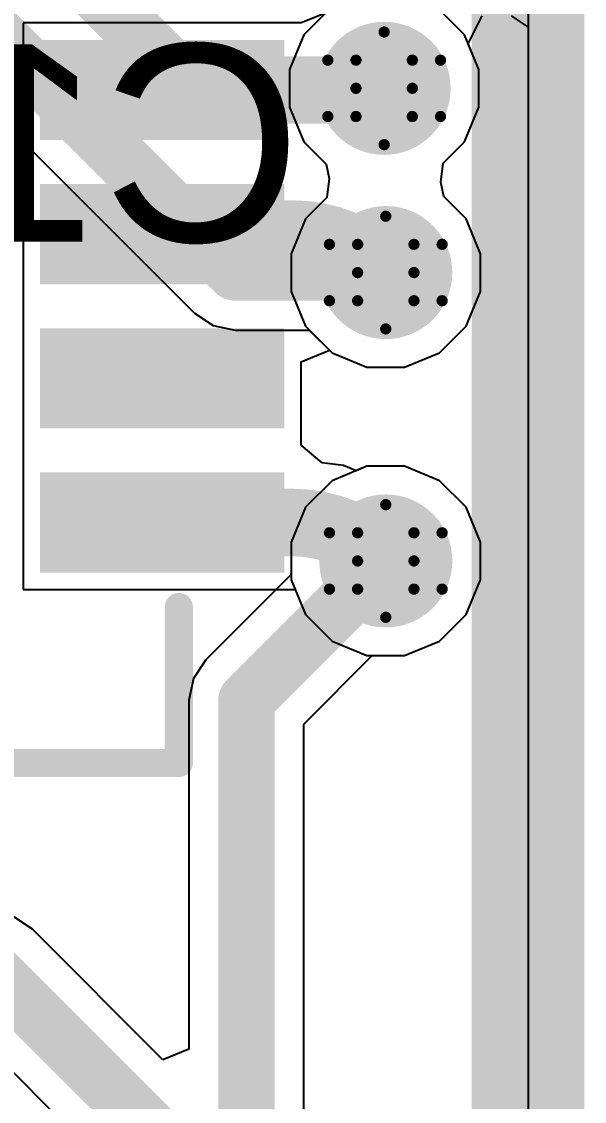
# Model space of a CAD drawing. Header units: inches. Extents: x -4 to 389, y 0 to 108.
# Drawn here: x 42.725 to 45.263, y 32.61 to 37.479 of the extents above; entities that cross this region are included whole.
import ezdxf

# ---------------------------------------------------------------- set-up
doc = ezdxf.new("R2010")
doc.units = ezdxf.units.IN
for name, color, linetype in [('Board Outline', 76, 'Continuous'), ('Bottom Layer', 5, 'Continuous'), ('Bottom Overlay', 54, 'Continuous'), ('Drill Drawing', 1, 'Continuous'), ('Signal_1', 16, 'Continuous'), ('Signal_2', 76, 'Continuous'), ('Top Layer', 1, 'Continuous'), ('Top Overlay', 2, 'Continuous'), ('Top Solder', 216, 'Continuous'), ('Via Holes', 16, 'Continuous')]:
    doc.layers.add(name, color=color, linetype=linetype)
doc.styles.add('Arial', font='', dxfattribs={"height": 0.2})
doc.styles.get('Arial').set_extended_font_data('Arial')

msp = doc.modelspace()

# ---------------------------------------------------------------- hatches: boundary and pattern name
at = {"layer": 'Bottom Layer'}
h = msp.add_hatch(color=5, dxfattribs=at)
edge = h.paths.add_edge_path()
edge.add_arc((44.3598, 37.1782), 0.3, 0, 360)
h = msp.add_hatch(color=5, dxfattribs=at)
edge = h.paths.add_edge_path()
edge.add_arc((44.3672, 36.3474), 0.3, 0, 360)
h = msp.add_hatch(color=5, dxfattribs=at)
edge = h.paths.add_edge_path()
edge.add_arc((44.3672, 35.0469), 0.3, 0, 360)
at = {"layer": 'Signal_1'}
h = msp.add_hatch(color=16, dxfattribs=at)
edge = h.paths.add_edge_path()
edge.add_arc((44.3598, 37.1782), 0.3, 0, 360)
h = msp.add_hatch(color=16, dxfattribs=at)
edge = h.paths.add_edge_path()
edge.add_arc((44.3672, 36.3474), 0.3, 0, 360)
h = msp.add_hatch(color=16, dxfattribs=at)
edge = h.paths.add_edge_path()
edge.add_arc((44.3672, 35.0469), 0.3, 0, 360)
at = {"layer": 'Signal_2'}
h = msp.add_hatch(color=76, dxfattribs=at)
edge = h.paths.add_edge_path()
edge.add_arc((44.3598, 37.1782), 0.3, 0, 360)
h = msp.add_hatch(color=76, dxfattribs=at)
edge = h.paths.add_edge_path()
edge.add_arc((44.3672, 36.3474), 0.3, 0, 360)
h = msp.add_hatch(color=76, dxfattribs=at)
edge = h.paths.add_edge_path()
edge.add_arc((44.3672, 35.0469), 0.3, 0, 360)
at = {"layer": 'Top Layer'}
h = msp.add_hatch(color=1, dxfattribs=at)
edge = h.paths.add_edge_path()
edge.add_arc((44.3598, 37.1782), 0.3, 0, 360)
for points in [[(42.8594, 36.9958), (42.8594, 37.3458), (43.8594, 37.3458), (43.8594, 36.9958)], [(42.8594, 36.3456), (42.8594, 36.6956), (43.8594, 36.6956), (43.8594, 36.3456)], [(42.8594, 35.6954), (42.8594, 36.0454), (43.8594, 36.0454), (43.8594, 35.6954)], [(42.8594, 35.0451), (42.8594, 35.3951), (43.8594, 35.3951), (43.8594, 35.0451)]]:
    msp.add_hatch(color=1, dxfattribs=at).paths.add_polyline_path(points)
h = msp.add_hatch(color=1, dxfattribs=at)
edge = h.paths.add_edge_path()
edge.add_arc((44.3672, 36.3474), 0.3, 0, 360)
h = msp.add_hatch(color=1, dxfattribs=at)
edge = h.paths.add_edge_path()
edge.add_arc((44.3672, 35.0469), 0.3, 0, 360)
at = {"layer": 'Top Solder'}
for points in [[(42.8086, 36.945), (42.8086, 37.3966), (43.9102, 37.3966), (43.9102, 36.945)], [(42.8086, 36.2948), (42.8086, 36.7464), (43.9102, 36.7464), (43.9102, 36.2948)], [(42.8086, 35.6446), (42.8086, 36.0962), (43.9102, 36.0962), (43.9102, 35.6446)], [(42.8086, 34.9943), (42.8086, 35.4459), (43.9102, 35.4459), (43.9102, 34.9943)]]:
    msp.add_hatch(color=216, dxfattribs=at).paths.add_polyline_path(points)
at = {"layer": 'Via Holes'}
h = msp.add_hatch(color=7, dxfattribs=at)
edge = h.paths.add_edge_path()
edge.add_arc((44.3598, 37.1782), 0.15, 0, 360)
h = msp.add_hatch(color=7, dxfattribs=at)
edge = h.paths.add_edge_path()
edge.add_arc((44.3672, 36.3474), 0.15, 0, 360)
h = msp.add_hatch(color=7, dxfattribs=at)
edge = h.paths.add_edge_path()
edge.add_arc((44.3672, 35.0469), 0.15, 0, 360)

# ---------------------------------------------------------------- linework, layer by layer
at = {"layer": 'Board Outline'}
msp.add_lwpolyline([(45.0088, 49.9364, 0.508, 0.508, 0), (45.0088, 0, 0.508, 0.508, 0)], format="xyseb", dxfattribs=at)
at = {"layer": 'Bottom Layer'}
for p, q in [((45.0088, 40.3425), (45.0088, 0)), ((44.118, 37.5402), (43.9978, 37.4201)), ((44.7218, 37.4201), (44.6017, 37.5402)), ((43.9978, 37.4201), (43.9328, 37.2632)), ((44.7868, 37.2632), (44.7218, 37.4201)), ((43.9328, 37.2632), (43.9328, 37.0933)), ((44.7868, 37.0933), (44.7868, 37.2632)), ((43.9328, 37.0933), (43.9978, 36.9363)), ((44.7218, 36.9363), (44.7868, 37.0933)), ((43.9978, 36.9363), (44.0985, 36.8357)), ((44.6255, 36.84), (44.7218, 36.9363)), ((44.0985, 36.8357), (44.1123, 36.7709)), ((44.6148, 36.7547), (44.6255, 36.84)), ((44.1123, 36.7709), (44.1015, 36.6856)), ((44.6286, 36.6899), (44.6148, 36.7547)), ((44.1015, 36.6856), (44.0052, 36.5893)), ((44.7292, 36.5893), (44.6286, 36.6899)), ((44.0052, 36.5893), (43.9402, 36.4323)), ((44.7942, 36.4323), (44.7292, 36.5893)), ((43.9402, 36.4323), (43.9402, 36.2625)), ((44.7942, 36.2625), (44.7942, 36.4323)), ((43.9402, 36.2625), (44.0052, 36.1055)), ((44.7292, 36.1055), (44.7942, 36.2625)), ((44.0052, 36.1055), (44.1253, 35.9854)), ((44.6091, 35.9854), (44.7292, 36.1055)), ((44.1253, 35.9854), (44.2823, 35.9204)), ((44.4521, 35.9204), (44.6091, 35.9854)), ((44.2823, 35.9204), (44.4521, 35.9204)), ((44.2823, 35.4739), (44.1253, 35.4089)), ((44.4521, 35.4739), (44.2823, 35.4739)), ((44.6091, 35.4089), (44.4521, 35.4739)), ((44.1253, 35.4089), (44.0052, 35.2888)), ((44.7292, 35.2888), (44.6091, 35.4089)), ((44.0052, 35.2888), (43.9402, 35.1319)), ((44.7942, 35.1319), (44.7292, 35.2888)), ((43.9402, 35.1319), (43.9402, 34.962)), ((44.7942, 34.962), (44.7942, 35.1319)), ((43.9402, 34.962), (44.0052, 34.805)), ((44.7292, 34.805), (44.7942, 34.962)), ((44.0052, 34.805), (44.1253, 34.6849)), ((44.6091, 34.6849), (44.7292, 34.805)), ((44.1253, 34.6849), (44.2823, 34.6199)), ((44.4521, 34.6199), (44.6091, 34.6849)), ((44.2823, 34.6199), (44.4521, 34.6199))]:
    msp.add_line(p, q, dxfattribs=at)
at = {"layer": 'Drill Drawing'}
for points in [[(44.2328, 37.3052, 0.0508, 0.0508, 0), (44.3598, 37.4322, 0.0508, 0.0508, 0)], [(44.3598, 37.4322, 0.0508, 0.0508, 0), (44.4868, 37.3052, 0.0508, 0.0508, 0)], [(44.1058, 37.3052, 0.0508, 0.0508, 0), (44.2328, 37.1782, 0.0508, 0.0508, 0)], [(44.1058, 37.3052, 0.0508, 0.0508, 0), (44.2328, 37.3052, 0.0508, 0.0508, 0)], [(44.4868, 37.3052, 0.0508, 0.0508, 0), (44.6138, 37.3052, 0.0508, 0.0508, 0)], [(44.4868, 37.1782, 0.0508, 0.0508, 0), (44.6138, 37.3052, 0.0508, 0.0508, 0)], [(44.1058, 37.0512, 0.0508, 0.0508, 0), (44.2328, 37.1782, 0.0508, 0.0508, 0)], [(44.4868, 37.1782, 0.0508, 0.0508, 0), (44.6138, 37.0512, 0.0508, 0.0508, 0)], [(44.1058, 37.0512, 0.0508, 0.0508, 0), (44.2328, 37.0512, 0.0508, 0.0508, 0)], [(44.2328, 37.0512, 0.0508, 0.0508, 0), (44.3598, 36.9242, 0.0508, 0.0508, 0)], [(44.3598, 36.9242, 0.0508, 0.0508, 0), (44.4868, 37.0512, 0.0508, 0.0508, 0)], [(44.4868, 37.0512, 0.0508, 0.0508, 0), (44.6138, 37.0512, 0.0508, 0.0508, 0)], [(44.2402, 36.4744, 0.0508, 0.0508, 0), (44.3672, 36.6014, 0.0508, 0.0508, 0)], [(44.3672, 36.6014, 0.0508, 0.0508, 0), (44.4942, 36.4744, 0.0508, 0.0508, 0)], [(44.1132, 36.4744, 0.0508, 0.0508, 0), (44.2402, 36.3474, 0.0508, 0.0508, 0)], [(44.1132, 36.4744, 0.0508, 0.0508, 0), (44.2402, 36.4744, 0.0508, 0.0508, 0)], [(44.4942, 36.4744, 0.0508, 0.0508, 0), (44.6212, 36.4744, 0.0508, 0.0508, 0)], [(44.4942, 36.3474, 0.0508, 0.0508, 0), (44.6212, 36.4744, 0.0508, 0.0508, 0)], [(44.1132, 36.2204, 0.0508, 0.0508, 0), (44.2402, 36.3474, 0.0508, 0.0508, 0)], [(44.4942, 36.3474, 0.0508, 0.0508, 0), (44.6212, 36.2204, 0.0508, 0.0508, 0)], [(44.1132, 36.2204, 0.0508, 0.0508, 0), (44.2402, 36.2204, 0.0508, 0.0508, 0)], [(44.2402, 36.2204, 0.0508, 0.0508, 0), (44.3672, 36.0934, 0.0508, 0.0508, 0)], [(44.3672, 36.0934, 0.0508, 0.0508, 0), (44.4942, 36.2204, 0.0508, 0.0508, 0)], [(44.4942, 36.2204, 0.0508, 0.0508, 0), (44.6212, 36.2204, 0.0508, 0.0508, 0)], [(44.2402, 35.1739, 0.0508, 0.0508, 0), (44.3672, 35.3009, 0.0508, 0.0508, 0)], [(44.3672, 35.3009, 0.0508, 0.0508, 0), (44.4942, 35.1739, 0.0508, 0.0508, 0)], [(44.1132, 35.1739, 0.0508, 0.0508, 0), (44.2402, 35.0469, 0.0508, 0.0508, 0)], [(44.1132, 35.1739, 0.0508, 0.0508, 0), (44.2402, 35.1739, 0.0508, 0.0508, 0)], [(44.4942, 35.1739, 0.0508, 0.0508, 0), (44.6212, 35.1739, 0.0508, 0.0508, 0)], [(44.4942, 35.0469, 0.0508, 0.0508, 0), (44.6212, 35.1739, 0.0508, 0.0508, 0)], [(44.1132, 34.9199, 0.0508, 0.0508, 0), (44.2402, 35.0469, 0.0508, 0.0508, 0)], [(44.4942, 35.0469, 0.0508, 0.0508, 0), (44.6212, 34.9199, 0.0508, 0.0508, 0)], [(44.1132, 34.9199, 0.0508, 0.0508, 0), (44.2402, 34.9199, 0.0508, 0.0508, 0)], [(44.2402, 34.9199, 0.0508, 0.0508, 0), (44.3672, 34.7929, 0.0508, 0.0508, 0)], [(44.3672, 34.7929, 0.0508, 0.0508, 0), (44.4942, 34.9199, 0.0508, 0.0508, 0)], [(44.4942, 34.9199, 0.0508, 0.0508, 0), (44.6212, 34.9199, 0.0508, 0.0508, 0)]]:
    msp.add_lwpolyline(points, format="xyseb", dxfattribs=at)
for points in [[(44.3471, 37.4322, 0.0254, 0.0254, 1), (44.3725, 37.4322, 0.0254, 0.0254, 1)], [(44.3471, 37.4322, 0.0254, 0.0254, 1), (44.3725, 37.4322, 0.0254, 0.0254, 1)], [(44.0931, 37.3052, 0.0254, 0.0254, 1), (44.1185, 37.3052, 0.0254, 0.0254, 1)], [(44.0931, 37.3052, 0.0254, 0.0254, 1), (44.1185, 37.3052, 0.0254, 0.0254, 1)], [(44.2201, 37.3052, 0.0254, 0.0254, 1), (44.2455, 37.3052, 0.0254, 0.0254, 1)], [(44.2201, 37.3052, 0.0254, 0.0254, 1), (44.2455, 37.3052, 0.0254, 0.0254, 1)], [(44.4741, 37.3052, 0.0254, 0.0254, 1), (44.4995, 37.3052, 0.0254, 0.0254, 1)], [(44.4741, 37.3052, 0.0254, 0.0254, 1), (44.4995, 37.3052, 0.0254, 0.0254, 1)], [(44.6011, 37.3052, 0.0254, 0.0254, 1), (44.6265, 37.3052, 0.0254, 0.0254, 1)], [(44.6011, 37.3052, 0.0254, 0.0254, 1), (44.6265, 37.3052, 0.0254, 0.0254, 1)], [(44.2201, 37.1782, 0.0254, 0.0254, 1), (44.2455, 37.1782, 0.0254, 0.0254, 1)], [(44.2201, 37.1782, 0.0254, 0.0254, 1), (44.2455, 37.1782, 0.0254, 0.0254, 1)], [(44.4741, 37.1782, 0.0254, 0.0254, 1), (44.4995, 37.1782, 0.0254, 0.0254, 1)], [(44.4741, 37.1782, 0.0254, 0.0254, 1), (44.4995, 37.1782, 0.0254, 0.0254, 1)], [(44.0931, 37.0512, 0.0254, 0.0254, 1), (44.1185, 37.0512, 0.0254, 0.0254, 1)], [(44.0931, 37.0512, 0.0254, 0.0254, 1), (44.1185, 37.0512, 0.0254, 0.0254, 1)], [(44.2201, 37.0512, 0.0254, 0.0254, 1), (44.2455, 37.0512, 0.0254, 0.0254, 1)], [(44.2201, 37.0512, 0.0254, 0.0254, 1), (44.2455, 37.0512, 0.0254, 0.0254, 1)], [(44.4741, 37.0512, 0.0254, 0.0254, 1), (44.4995, 37.0512, 0.0254, 0.0254, 1)], [(44.4741, 37.0512, 0.0254, 0.0254, 1), (44.4995, 37.0512, 0.0254, 0.0254, 1)], [(44.6011, 37.0512, 0.0254, 0.0254, 1), (44.6265, 37.0512, 0.0254, 0.0254, 1)], [(44.6011, 37.0512, 0.0254, 0.0254, 1), (44.6265, 37.0512, 0.0254, 0.0254, 1)], [(44.3471, 36.9242, 0.0254, 0.0254, 1), (44.3725, 36.9242, 0.0254, 0.0254, 1)], [(44.3471, 36.9242, 0.0254, 0.0254, 1), (44.3725, 36.9242, 0.0254, 0.0254, 1)], [(44.3545, 36.6014, 0.0254, 0.0254, 1), (44.3799, 36.6014, 0.0254, 0.0254, 1)], [(44.3545, 36.6014, 0.0254, 0.0254, 1), (44.3799, 36.6014, 0.0254, 0.0254, 1)], [(44.1005, 36.4744, 0.0254, 0.0254, 1), (44.1259, 36.4744, 0.0254, 0.0254, 1)], [(44.1005, 36.4744, 0.0254, 0.0254, 1), (44.1259, 36.4744, 0.0254, 0.0254, 1)], [(44.2275, 36.4744, 0.0254, 0.0254, 1), (44.2529, 36.4744, 0.0254, 0.0254, 1)], [(44.2275, 36.4744, 0.0254, 0.0254, 1), (44.2529, 36.4744, 0.0254, 0.0254, 1)], [(44.4815, 36.4744, 0.0254, 0.0254, 1), (44.5069, 36.4744, 0.0254, 0.0254, 1)], [(44.4815, 36.4744, 0.0254, 0.0254, 1), (44.5069, 36.4744, 0.0254, 0.0254, 1)], [(44.6085, 36.4744, 0.0254, 0.0254, 1), (44.6339, 36.4744, 0.0254, 0.0254, 1)], [(44.6085, 36.4744, 0.0254, 0.0254, 1), (44.6339, 36.4744, 0.0254, 0.0254, 1)], [(44.2275, 36.3474, 0.0254, 0.0254, 1), (44.2529, 36.3474, 0.0254, 0.0254, 1)], [(44.2275, 36.3474, 0.0254, 0.0254, 1), (44.2529, 36.3474, 0.0254, 0.0254, 1)], [(44.4815, 36.3474, 0.0254, 0.0254, 1), (44.5069, 36.3474, 0.0254, 0.0254, 1)], [(44.4815, 36.3474, 0.0254, 0.0254, 1), (44.5069, 36.3474, 0.0254, 0.0254, 1)], [(44.1005, 36.2204, 0.0254, 0.0254, 1), (44.1259, 36.2204, 0.0254, 0.0254, 1)], [(44.1005, 36.2204, 0.0254, 0.0254, 1), (44.1259, 36.2204, 0.0254, 0.0254, 1)], [(44.2275, 36.2204, 0.0254, 0.0254, 1), (44.2529, 36.2204, 0.0254, 0.0254, 1)], [(44.2275, 36.2204, 0.0254, 0.0254, 1), (44.2529, 36.2204, 0.0254, 0.0254, 1)], [(44.4815, 36.2204, 0.0254, 0.0254, 1), (44.5069, 36.2204, 0.0254, 0.0254, 1)], [(44.4815, 36.2204, 0.0254, 0.0254, 1), (44.5069, 36.2204, 0.0254, 0.0254, 1)], [(44.6085, 36.2204, 0.0254, 0.0254, 1), (44.6339, 36.2204, 0.0254, 0.0254, 1)], [(44.6085, 36.2204, 0.0254, 0.0254, 1), (44.6339, 36.2204, 0.0254, 0.0254, 1)], [(44.3545, 36.0934, 0.0254, 0.0254, 1), (44.3799, 36.0934, 0.0254, 0.0254, 1)], [(44.3545, 36.0934, 0.0254, 0.0254, 1), (44.3799, 36.0934, 0.0254, 0.0254, 1)], [(44.3545, 35.3009, 0.0254, 0.0254, 1), (44.3799, 35.3009, 0.0254, 0.0254, 1)], [(44.3545, 35.3009, 0.0254, 0.0254, 1), (44.3799, 35.3009, 0.0254, 0.0254, 1)], [(44.1005, 35.1739, 0.0254, 0.0254, 1), (44.1259, 35.1739, 0.0254, 0.0254, 1)], [(44.1005, 35.1739, 0.0254, 0.0254, 1), (44.1259, 35.1739, 0.0254, 0.0254, 1)], [(44.2275, 35.1739, 0.0254, 0.0254, 1), (44.2529, 35.1739, 0.0254, 0.0254, 1)], [(44.2275, 35.1739, 0.0254, 0.0254, 1), (44.2529, 35.1739, 0.0254, 0.0254, 1)], [(44.4815, 35.1739, 0.0254, 0.0254, 1), (44.5069, 35.1739, 0.0254, 0.0254, 1)], [(44.4815, 35.1739, 0.0254, 0.0254, 1), (44.5069, 35.1739, 0.0254, 0.0254, 1)], [(44.6085, 35.1739, 0.0254, 0.0254, 1), (44.6339, 35.1739, 0.0254, 0.0254, 1)], [(44.6085, 35.1739, 0.0254, 0.0254, 1), (44.6339, 35.1739, 0.0254, 0.0254, 1)], [(44.2275, 35.0469, 0.0254, 0.0254, 1), (44.2529, 35.0469, 0.0254, 0.0254, 1)], [(44.2275, 35.0469, 0.0254, 0.0254, 1), (44.2529, 35.0469, 0.0254, 0.0254, 1)], [(44.4815, 35.0469, 0.0254, 0.0254, 1), (44.5069, 35.0469, 0.0254, 0.0254, 1)], [(44.4815, 35.0469, 0.0254, 0.0254, 1), (44.5069, 35.0469, 0.0254, 0.0254, 1)], [(44.1005, 34.9199, 0.0254, 0.0254, 1), (44.1259, 34.9199, 0.0254, 0.0254, 1)], [(44.1005, 34.9199, 0.0254, 0.0254, 1), (44.1259, 34.9199, 0.0254, 0.0254, 1)], [(44.2275, 34.9199, 0.0254, 0.0254, 1), (44.2529, 34.9199, 0.0254, 0.0254, 1)], [(44.2275, 34.9199, 0.0254, 0.0254, 1), (44.2529, 34.9199, 0.0254, 0.0254, 1)], [(44.4815, 34.9199, 0.0254, 0.0254, 1), (44.5069, 34.9199, 0.0254, 0.0254, 1)], [(44.4815, 34.9199, 0.0254, 0.0254, 1), (44.5069, 34.9199, 0.0254, 0.0254, 1)], [(44.6085, 34.9199, 0.0254, 0.0254, 1), (44.6339, 34.9199, 0.0254, 0.0254, 1)], [(44.6085, 34.9199, 0.0254, 0.0254, 1), (44.6339, 34.9199, 0.0254, 0.0254, 1)], [(44.3545, 34.7929, 0.0254, 0.0254, 1), (44.3799, 34.7929, 0.0254, 0.0254, 1)], [(44.3545, 34.7929, 0.0254, 0.0254, 1), (44.3799, 34.7929, 0.0254, 0.0254, 1)]]:
    msp.add_lwpolyline(points, format="xyseb", close=True, dxfattribs=at)
at = {"layer": 'Signal_1'}
for p, q in [((44.7391, 37.3783), (44.8025, 37.5053)), ((44.9326, 37.5053), (45.0088, 37.4544)), ((45.0088, 37.4544), (45.0088, 0)), ((44.7868, 37.2632), (44.7391, 37.3783)), ((44.7868, 37.0933), (44.7868, 37.2632)), ((44.7218, 36.9363), (44.7868, 37.0933)), ((42.6672, 37.002), (43.5049, 36.1643)), ((44.6255, 36.84), (44.7218, 36.9363)), ((44.6148, 36.7547), (44.6255, 36.84)), ((44.6286, 36.6899), (44.6148, 36.7547)), ((44.7292, 36.5893), (44.6286, 36.6899)), ((44.7942, 36.4323), (44.7292, 36.5893)), ((44.7942, 36.2625), (44.7942, 36.4323)), ((44.7292, 36.1055), (44.7942, 36.2625)), ((43.5049, 36.1643), (43.5889, 36.1081)), ((43.5889, 36.1081), (43.688, 36.0884)), ((43.688, 36.0884), (44.0223, 36.0884)), ((44.0223, 36.0884), (44.1253, 35.9854)), ((44.6091, 35.9854), (44.7292, 36.1055)), ((44.1253, 35.9854), (44.2823, 35.9204)), ((44.4521, 35.9204), (44.6091, 35.9854)), ((44.2823, 35.9204), (44.4521, 35.9204)), ((44.2823, 35.4739), (44.1253, 35.4089)), ((44.4521, 35.4739), (44.2823, 35.4739)), ((44.6091, 35.4089), (44.4521, 35.4739)), ((44.1253, 35.4089), (44.0052, 35.2888)), ((44.7292, 35.2888), (44.6091, 35.4089)), ((44.0052, 35.2888), (43.9402, 35.1319)), ((44.7942, 35.1319), (44.7292, 35.2888)), ((43.9402, 35.1319), (43.9402, 34.962)), ((44.7942, 34.962), (44.7942, 35.1319)), ((43.9402, 34.962), (44.0052, 34.805)), ((44.7292, 34.805), (44.7942, 34.962)), ((44.0052, 34.805), (44.1253, 34.6849)), ((44.6091, 34.6849), (44.7292, 34.805)), ((44.1253, 34.6849), (44.2823, 34.6199)), ((44.4521, 34.6199), (44.6091, 34.6849)), ((44.2823, 34.6199), (44.4521, 34.6199))]:
    msp.add_line(p, q, dxfattribs=at)
for points in [[(42.3164, 38.354, 0.254, 0.254, 0), (43.4922, 37.1782, 0.254, 0.254, 0)], [(42.0878, 37.9476, 0.254, 0.254, 0), (43.688, 36.3474, 0.254, 0.254, 0)], [(43.4922, 37.1782, 0.254, 0.254, 0), (44.3598, 37.1782, 0.254, 0.254, 0)], [(43.688, 36.3474, 0.254, 0.254, 0), (44.3672, 36.3474, 0.254, 0.254, 0)]]:
    msp.add_lwpolyline(points, format="xyseb", dxfattribs=at)
for points in [[(43.4287, 37.1782, 0.127, 0.127, 1), (43.5557, 37.1782, 0.127, 0.127, 1)], [(43.4287, 37.1782, 0.127, 0.127, 1), (43.5557, 37.1782, 0.127, 0.127, 1)], [(44.2963, 37.1782, 0.127, 0.127, 1), (44.4233, 37.1782, 0.127, 0.127, 1)], [(43.6245, 36.3474, 0.127, 0.127, 1), (43.7515, 36.3474, 0.127, 0.127, 1)], [(43.6245, 36.3474, 0.127, 0.127, 1), (43.7515, 36.3474, 0.127, 0.127, 1)], [(44.3037, 36.3474, 0.127, 0.127, 1), (44.4307, 36.3474, 0.127, 0.127, 1)]]:
    msp.add_lwpolyline(points, format="xyseb", close=True, dxfattribs=at)
at = {"layer": 'Signal_2'}
for p, q in [((45.0088, 39.6494), (45.0088, 13.5238)), ((44.118, 37.5402), (43.9978, 37.4201)), ((44.7218, 37.4201), (44.6017, 37.5402)), ((43.9978, 37.4201), (43.9328, 37.2632)), ((44.7868, 37.2632), (44.7218, 37.4201)), ((43.9328, 37.2632), (43.9328, 37.0933)), ((44.7868, 37.0933), (44.7868, 37.2632)), ((43.9328, 37.0933), (43.9978, 36.9363)), ((44.7218, 36.9363), (44.7868, 37.0933)), ((43.9978, 36.9363), (44.0985, 36.8357)), ((44.6255, 36.84), (44.7218, 36.9363)), ((44.0985, 36.8357), (44.1123, 36.7709)), ((44.6148, 36.7547), (44.6255, 36.84)), ((44.1123, 36.7709), (44.1015, 36.6856)), ((44.6286, 36.6899), (44.6148, 36.7547)), ((44.1015, 36.6856), (44.0052, 36.5893)), ((44.7292, 36.5893), (44.6286, 36.6899)), ((44.0052, 36.5893), (43.9402, 36.4323)), ((44.7942, 36.4323), (44.7292, 36.5893)), ((43.9402, 36.4323), (43.9402, 36.2625)), ((44.7942, 36.2625), (44.7942, 36.4323)), ((43.9402, 36.2625), (44.0052, 36.1055)), ((44.7292, 36.1055), (44.7942, 36.2625)), ((44.0052, 36.1055), (44.1253, 35.9854)), ((44.6091, 35.9854), (44.7292, 36.1055)), ((44.1253, 35.9854), (44.2823, 35.9204)), ((44.4521, 35.9204), (44.6091, 35.9854)), ((44.2823, 35.9204), (44.4521, 35.9204)), ((44.2823, 35.4739), (44.1253, 35.4089)), ((44.4521, 35.4739), (44.2823, 35.4739)), ((44.6091, 35.4089), (44.4521, 35.4739)), ((44.1253, 35.4089), (44.0052, 35.2888)), ((44.7292, 35.2888), (44.6091, 35.4089)), ((44.0052, 35.2888), (43.9402, 35.1319)), ((44.7942, 35.1319), (44.7292, 35.2888)), ((43.9402, 35.1319), (43.9402, 34.9862)), ((44.7942, 34.962), (44.7942, 35.1319)), ((43.9402, 34.9862), (43.5557, 34.6016)), ((44.7292, 34.805), (44.7942, 34.962)), ((44.6091, 34.6849), (44.7292, 34.805)), ((44.4521, 34.6199), (44.6091, 34.6849)), ((43.5557, 34.6016), (43.4995, 34.5176)), ((43.9978, 34.3112), (44.3065, 34.6199)), ((44.3065, 34.6199), (44.4521, 34.6199)), ((43.4995, 34.5176), (43.4798, 34.4185)), ((43.4798, 34.4185), (43.4798, 32.846)), ((43.9978, 30.2391), (43.9978, 34.3112)), ((42.7738, 33.3861), (42.6898, 33.4422)), ((43.3625, 32.7974), (42.7738, 33.3861)), ((42.4834, 32.944), (43.0988, 32.3285)), ((43.4798, 32.846), (43.3625, 32.7974))]:
    msp.add_line(p, q, dxfattribs=at)
for points in [[(43.7388, 34.4185, 0.254, 0.254, 0), (44.3672, 35.0469, 0.254, 0.254, 0)], [(43.7388, 16.8567, 0.254, 0.254, 0), (43.7388, 34.4185, 0.254, 0.254, 0)], [(42.5907, 33.2029, 0.254, 0.254, 0), (43.3578, 32.4358, 0.254, 0.254, 0)]]:
    msp.add_lwpolyline(points, format="xyseb", dxfattribs=at)
for points in [[(44.3037, 35.0469, 0.127, 0.127, 1), (44.4307, 35.0469, 0.127, 0.127, 1)], [(43.6753, 34.4185, 0.127, 0.127, 1), (43.8023, 34.4185, 0.127, 0.127, 1)], [(43.6753, 34.4185, 0.127, 0.127, 1), (43.8023, 34.4185, 0.127, 0.127, 1)]]:
    msp.add_lwpolyline(points, format="xyseb", close=True, dxfattribs=at)
at = {"layer": 'Top Layer'}
for p, q in [((45.0088, 40.3425), (45.0088, 0)), ((44.095, 37.5173), (43.9864, 37.4729)), ((44.7218, 37.4201), (44.6017, 37.5402)), ((43.9864, 37.4728), (42.7324, 37.4728)), ((42.7324, 37.4728), (42.7324, 36.8688)), ((43.9864, 37.4729), (43.9864, 37.4729)), ((43.9864, 37.4729), (43.9864, 37.4729)), ((43.9864, 37.4729), (43.9864, 37.4728)), ((44.7868, 37.2632), (44.7218, 37.4201)), ((44.7868, 37.0933), (44.7868, 37.2632)), ((44.7218, 36.9363), (44.7868, 37.0933)), ((44.6255, 36.84), (44.7218, 36.9363)), ((42.7324, 36.8688), (42.7324, 36.8688)), ((42.7324, 36.8688), (42.7324, 36.8226)), ((42.7324, 36.8226), (42.7324, 36.8226)), ((42.7324, 36.8226), (42.7324, 36.2994)), ((44.6148, 36.7547), (44.6255, 36.84)), ((44.6286, 36.6899), (44.6148, 36.7547)), ((44.7292, 36.5893), (44.6286, 36.6899)), ((44.7942, 36.4323), (44.7292, 36.5893)), ((44.7942, 36.2625), (44.7942, 36.4323)), ((42.7324, 36.2994), (42.7324, 36.2186)), ((44.7292, 36.1055), (44.7942, 36.2625)), ((42.7324, 36.2186), (42.7324, 36.2186)), ((42.7324, 36.2186), (42.7324, 36.1724)), ((42.7324, 36.1724), (42.7324, 36.1724)), ((42.7324, 36.1724), (42.7324, 35.6491)), ((44.6091, 35.9854), (44.7292, 36.1055)), ((43.9864, 35.9447), (44.1134, 35.9973)), ((44.1134, 35.9973), (44.1253, 35.9854)), ((44.1253, 35.9854), (44.2823, 35.9204)), ((44.4521, 35.9204), (44.6091, 35.9854)), ((43.9864, 35.6491), (43.9864, 35.9447)), ((44.2823, 35.9204), (44.4521, 35.9204)), ((42.7324, 35.6491), (42.7324, 35.5684)), ((43.9864, 35.5684), (43.9864, 35.6491)), ((42.7324, 35.5684), (42.7324, 35.4414)), ((44.0808, 35.4897), (43.9864, 35.5684)), ((44.1764, 35.4771), (44.0808, 35.4897)), ((44.2332, 35.4536), (44.1764, 35.4771)), ((44.2823, 35.4739), (44.2332, 35.4536)), ((44.4521, 35.4739), (44.2823, 35.4739)), ((44.6091, 35.4089), (44.4521, 35.4739)), ((42.7324, 35.4414), (42.7324, 34.9181)), ((44.7292, 35.2888), (44.6091, 35.4089)), ((44.7942, 35.1319), (44.7292, 35.2888)), ((44.7942, 34.962), (44.7942, 35.1319)), ((44.7292, 34.805), (44.7942, 34.962)), ((42.7324, 34.9181), (43.9584, 34.9181)), ((43.9584, 34.9181), (44.0052, 34.805)), ((44.0052, 34.805), (44.1253, 34.6849)), ((44.6091, 34.6849), (44.7292, 34.805)), ((44.1253, 34.6849), (44.2823, 34.6199)), ((44.4521, 34.6199), (44.6091, 34.6849)), ((44.2823, 34.6199), (44.4521, 34.6199))]:
    msp.add_line(p, q, dxfattribs=at)
for points in [[(43.3406, 37.1708, 0.3048, 0.3048, 0), (43.348, 37.1782, 0.3048, 0.3048, 0)], [(43.3594, 37.1708, 0.3048, 0.3048, 0), (44.3525, 37.1708, 0.3048, 0.3048, 0)], [(43.3406, 36.5206, 0.3048, 0.3048, 0), (43.3632, 36.498, 0.3048, 0.3048, 0)], [(43.3594, 36.5206, 0.3048, 0.3048, 0), (43.9491, 36.5206, 0.3048, 0.3048, 0)], [(43.9491, 36.5206, 0.3048, 0.3048, -0.198912), (44.3672, 36.3474, 0.3048, 0.3048, 0)], [(43.3594, 35.2201, 0.3048, 0.3048, 0), (43.9491, 35.2201, 0.3048, 0.3048, 0)], [(43.9491, 35.2201, 0.3048, 0.3048, -0.198912), (44.3672, 35.0469, 0.3048, 0.3048, 0)]]:
    msp.add_lwpolyline(points, format="xyseb", dxfattribs=at)
for points in [[(43.2644, 37.1708, 0.1524, 0.1524, 1), (43.4168, 37.1708, 0.1524, 0.1524, 1)], [(43.2718, 37.1782, 0.1524, 0.1524, 1), (43.4242, 37.1782, 0.1524, 0.1524, 1)], [(43.2832, 37.1708, 0.1524, 0.1524, 1), (43.4356, 37.1708, 0.1524, 0.1524, 1)], [(44.2763, 37.1708, 0.1524, 0.1524, 1), (44.4287, 37.1708, 0.1524, 0.1524, 1)], [(43.2644, 36.5206, 0.1524, 0.1524, 1), (43.4168, 36.5206, 0.1524, 0.1524, 1)], [(43.2832, 36.5206, 0.1524, 0.1524, 1), (43.4356, 36.5206, 0.1524, 0.1524, 1)], [(43.8729, 36.5206, 0.1524, 0.1524, 1), (44.0253, 36.5206, 0.1524, 0.1524, 1)], [(43.8729, 36.5206, 0.1524, 0.1524, 1), (44.0253, 36.5206, 0.1524, 0.1524, 1)], [(43.287, 36.498, 0.1524, 0.1524, 1), (43.4394, 36.498, 0.1524, 0.1524, 1)], [(44.291, 36.3474, 0.1524, 0.1524, 1), (44.4434, 36.3474, 0.1524, 0.1524, 1)], [(43.2832, 35.2201, 0.1524, 0.1524, 1), (43.4356, 35.2201, 0.1524, 0.1524, 1)], [(43.8729, 35.2201, 0.1524, 0.1524, 1), (44.0253, 35.2201, 0.1524, 0.1524, 1)], [(43.8729, 35.2201, 0.1524, 0.1524, 1), (44.0253, 35.2201, 0.1524, 0.1524, 1)], [(44.291, 35.0469, 0.1524, 0.1524, 1), (44.4434, 35.0469, 0.1524, 0.1524, 1)]]:
    msp.add_lwpolyline(points, format="xyseb", close=True, dxfattribs=at)
at = {"layer": 'Top Overlay'}
for points in [[(43.434, 34.1361, 0.127, 0.127, 0), (43.434, 34.8393, 0.127, 0.127, 0)], [(42.7054, 34.1361, 0.127, 0.127, 0), (43.434, 34.1361, 0.127, 0.127, 0)]]:
    msp.add_lwpolyline(points, format="xyseb", dxfattribs=at)
for points in [[(43.4023, 34.8393, 0.0635, 0.0635, 1), (43.4658, 34.8393, 0.0635, 0.0635, 1)], [(42.6736, 34.1361, 0.0635, 0.0635, 1), (42.7371, 34.1361, 0.0635, 0.0635, 1)], [(43.4023, 34.1361, 0.0635, 0.0635, 1), (43.4658, 34.1361, 0.0635, 0.0635, 1)], [(43.4023, 34.1361, 0.0635, 0.0635, 1), (43.4658, 34.1361, 0.0635, 0.0635, 1)]]:
    msp.add_lwpolyline(points, format="xyseb", close=True, dxfattribs=at)

# ---------------------------------------------------------------- texts
at = {"layer": 'Bottom Overlay', "style": 'Arial', "text_generation_flag": 2}
msp.add_text('C11', height=0.889, dxfattribs=at).set_placement((43.9904, 36.4872))

doc.saveas('drawing.dxf')
